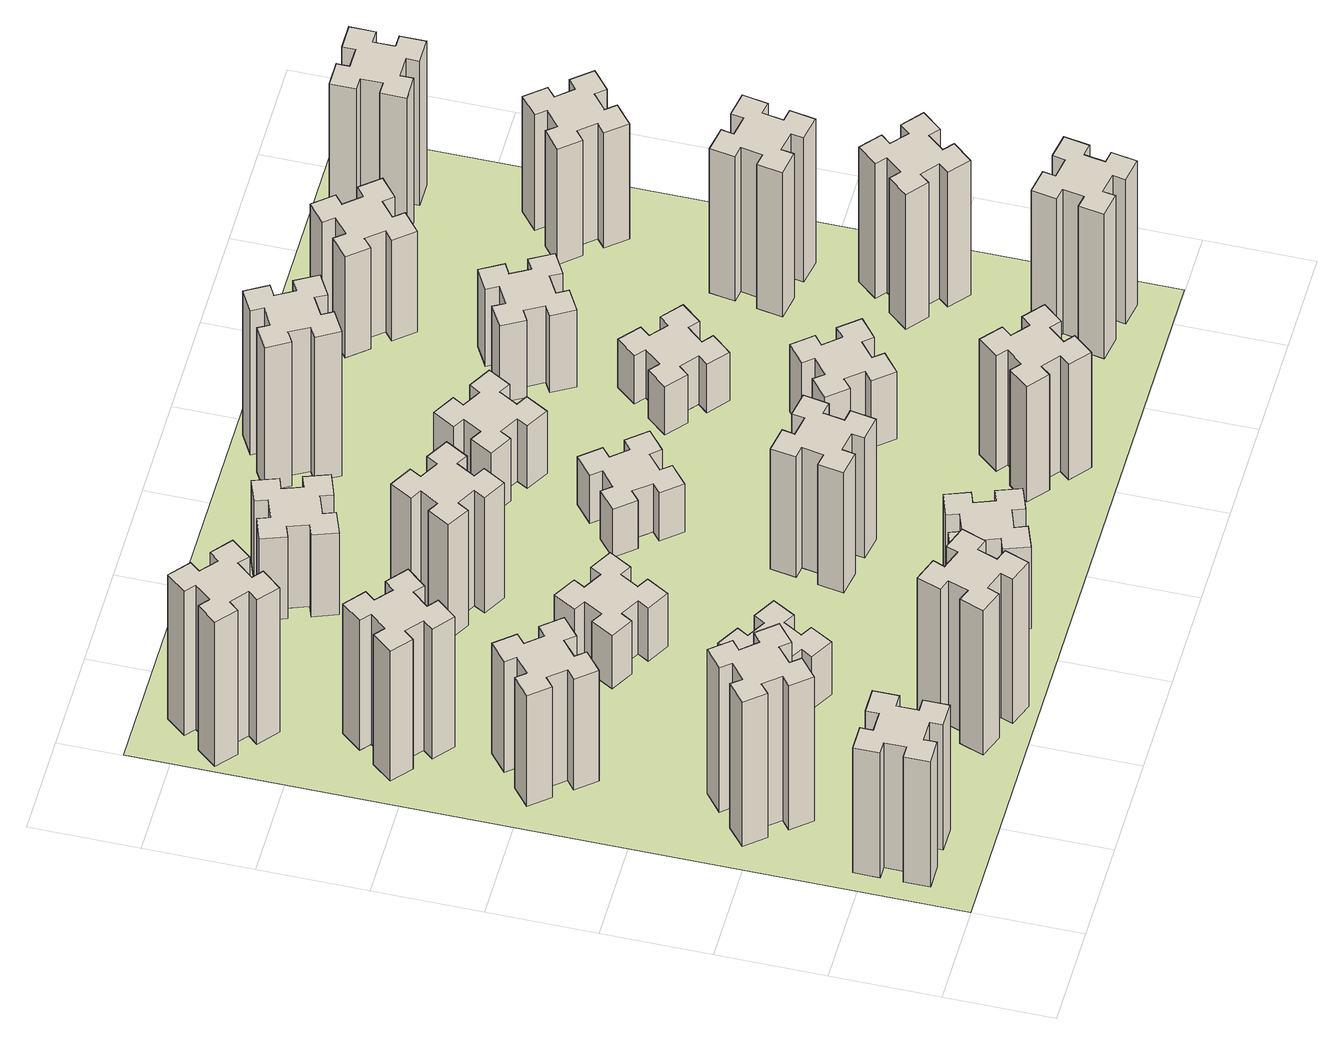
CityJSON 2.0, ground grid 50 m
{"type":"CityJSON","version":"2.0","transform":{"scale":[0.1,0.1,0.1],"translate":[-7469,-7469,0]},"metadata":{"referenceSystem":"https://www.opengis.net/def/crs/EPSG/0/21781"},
"CityObjects":{
"building1":{"type":"Building","attributes":{"class":"1000","function":"1000","usage":"1000","yearOfConstruction":2016,"roofType":"1000","measuredHeight":78,"storeysAboveGround":30,"storeysBelowGround":0},"geometry":[{"type":"Solid","lod":"1","boundaries":[[[[0,1,2,3,4,5,6,7,8,9,10,11,12,13,14,15,16,17,18,19]],[[17,16,20,21]],[[16,15,22,20]],[[15,14,23,22]],[[14,13,24,23]],[[13,12,25,24]],[[12,11,26,25]],[[11,10,27,26]],[[10,9,28,27]],[[9,8,29,28]],[[8,7,30,29]],[[7,6,31,30]],[[6,5,32,31]],[[5,4,33,32]],[[4,3,34,33]],[[3,2,35,34]],[[2,1,36,35]],[[1,0,37,36]],[[0,19,38,37]],[[19,18,39,38]],[[18,17,21,39]],[[24,25,26,27,28,29,30,31,32,33,34,35,36,37,38,39,21,20,22,23]]]]}]},
"building2":{"type":"Building","attributes":{"class":"1000","function":"1000","usage":"1000","yearOfConstruction":2016,"roofType":"1000","measuredHeight":90,"storeysAboveGround":30,"storeysBelowGround":0},"geometry":[{"type":"Solid","lod":"1","boundaries":[[[[40,41,42,43,44,45,46,47,48,49,50,51,52,53,54,55,56,57,58,59]],[[57,56,60,61]],[[56,55,62,60]],[[55,54,63,62]],[[54,53,64,63]],[[53,52,65,64]],[[52,51,66,65]],[[51,50,67,66]],[[50,49,68,67]],[[49,48,69,68]],[[48,47,70,69]],[[47,46,71,70]],[[46,45,72,71]],[[45,44,73,72]],[[44,43,74,73]],[[43,42,75,74]],[[42,41,76,75]],[[41,40,77,76]],[[40,59,78,77]],[[59,58,79,78]],[[58,57,61,79]],[[64,65,66,67,68,69,70,71,72,73,74,75,76,77,78,79,61,60,62,63]]]]}]},
"building3":{"type":"Building","attributes":{"class":"1000","function":"1000","usage":"1000","yearOfConstruction":2016,"roofType":"1000","measuredHeight":69,"storeysAboveGround":30,"storeysBelowGround":0},"geometry":[{"type":"Solid","lod":"1","boundaries":[[[[80,81,82,83,84,85,86,87,88,89,90,91,92,93,94,95,96,97,98,99]],[[97,96,100,101]],[[96,95,102,100]],[[95,94,103,102]],[[94,93,104,103]],[[93,92,105,104]],[[92,91,106,105]],[[91,90,107,106]],[[90,89,108,107]],[[89,88,109,108]],[[88,87,110,109]],[[87,86,111,110]],[[86,85,112,111]],[[85,84,113,112]],[[84,83,114,113]],[[83,82,115,114]],[[82,81,116,115]],[[81,80,117,116]],[[80,99,118,117]],[[99,98,119,118]],[[98,97,101,119]],[[104,105,106,107,108,109,110,111,112,113,114,115,116,117,118,119,101,100,102,103]]]]}]},
"building4":{"type":"Building","attributes":{"class":"1000","function":"1000","usage":"1000","yearOfConstruction":2016,"roofType":"1000","measuredHeight":81,"storeysAboveGround":30,"storeysBelowGround":0},"geometry":[{"type":"Solid","lod":"1","boundaries":[[[[120,121,122,123,124,125,126,127,128,129,130,131,132,133,134,135,136,137,138,139]],[[137,136,140,141]],[[136,135,142,140]],[[135,134,143,142]],[[134,133,144,143]],[[133,132,145,144]],[[132,131,146,145]],[[131,130,147,146]],[[130,129,148,147]],[[129,128,149,148]],[[128,127,150,149]],[[127,126,151,150]],[[126,125,152,151]],[[125,124,153,152]],[[124,123,154,153]],[[123,122,155,154]],[[122,121,156,155]],[[121,120,157,156]],[[120,139,158,157]],[[139,138,159,158]],[[138,137,141,159]],[[144,145,146,147,148,149,150,151,152,153,154,155,156,157,158,159,141,140,142,143]]]]}]},
"building5":{"type":"Building","attributes":{"class":"1000","function":"1000","usage":"1000","yearOfConstruction":2016,"roofType":"1000","measuredHeight":90,"storeysAboveGround":30,"storeysBelowGround":0},"geometry":[{"type":"Solid","lod":"1","boundaries":[[[[160,161,162,163,164,165,166,167,168,169,170,171,172,173,174,175,176,177,178,179]],[[177,176,180,181]],[[176,175,182,180]],[[175,174,183,182]],[[174,173,184,183]],[[173,172,185,184]],[[172,171,186,185]],[[171,170,187,186]],[[170,169,188,187]],[[169,168,189,188]],[[168,167,190,189]],[[167,166,191,190]],[[166,165,192,191]],[[165,164,193,192]],[[164,163,194,193]],[[163,162,195,194]],[[162,161,196,195]],[[161,160,197,196]],[[160,179,198,197]],[[179,178,199,198]],[[178,177,181,199]],[[184,185,186,187,188,189,190,191,192,193,194,195,196,197,198,199,181,180,182,183]]]]}]},
"building6":{"type":"Building","attributes":{"class":"1000","function":"1000","usage":"1000","yearOfConstruction":2016,"roofType":"1000","measuredHeight":90,"storeysAboveGround":30,"storeysBelowGround":0},"geometry":[{"type":"Solid","lod":"1","boundaries":[[[[200,201,202,203,204,205,206,207,208,209,210,211,212,213,214,215,216,217,218,219]],[[217,216,220,221]],[[216,215,222,220]],[[215,214,223,222]],[[214,213,224,223]],[[213,212,225,224]],[[212,211,226,225]],[[211,210,227,226]],[[210,209,228,227]],[[209,208,229,228]],[[208,207,230,229]],[[207,206,231,230]],[[206,205,232,231]],[[205,204,233,232]],[[204,203,234,233]],[[203,202,235,234]],[[202,201,236,235]],[[201,200,237,236]],[[200,219,238,237]],[[219,218,239,238]],[[218,217,221,239]],[[224,225,226,227,228,229,230,231,232,233,234,235,236,237,238,239,221,220,222,223]]]]}]},
"building7":{"type":"Building","attributes":{"class":"1000","function":"1000","usage":"1000","yearOfConstruction":2016,"roofType":"1000","measuredHeight":33,"storeysAboveGround":30,"storeysBelowGround":0},"geometry":[{"type":"Solid","lod":"1","boundaries":[[[[240,241,242,243,244,245,246,247,248,249,250,251,252,253,254,255,256,257,258,259]],[[257,256,260,261]],[[256,255,262,260]],[[255,254,263,262]],[[254,253,264,263]],[[253,252,265,264]],[[252,251,266,265]],[[251,250,267,266]],[[250,249,268,267]],[[249,248,269,268]],[[248,247,270,269]],[[247,246,271,270]],[[246,245,272,271]],[[245,244,273,272]],[[244,243,274,273]],[[243,242,275,274]],[[242,241,276,275]],[[241,240,277,276]],[[240,259,278,277]],[[259,258,279,278]],[[258,257,261,279]],[[264,265,266,267,268,269,270,271,272,273,274,275,276,277,278,279,261,260,262,263]]]]}]},
"building8":{"type":"Building","attributes":{"class":"1000","function":"1000","usage":"1000","yearOfConstruction":2016,"roofType":"1000","measuredHeight":33,"storeysAboveGround":30,"storeysBelowGround":0},"geometry":[{"type":"Solid","lod":"1","boundaries":[[[[280,281,282,283,284,285,286,287,288,289,290,291,292,293,294,295,296,297,298,299]],[[297,296,300,301]],[[296,295,302,300]],[[295,294,303,302]],[[294,293,304,303]],[[293,292,305,304]],[[292,291,306,305]],[[291,290,307,306]],[[290,289,308,307]],[[289,288,309,308]],[[288,287,310,309]],[[287,286,311,310]],[[286,285,312,311]],[[285,284,313,312]],[[284,283,314,313]],[[283,282,315,314]],[[282,281,316,315]],[[281,280,317,316]],[[280,299,318,317]],[[299,298,319,318]],[[298,297,301,319]],[[304,305,306,307,308,309,310,311,312,313,314,315,316,317,318,319,301,300,302,303]]]]}]},
"building9":{"type":"Building","attributes":{"class":"1000","function":"1000","usage":"1000","yearOfConstruction":2016,"roofType":"1000","measuredHeight":51,"storeysAboveGround":30,"storeysBelowGround":0},"geometry":[{"type":"Solid","lod":"1","boundaries":[[[[320,321,322,323,324,325,326,327,328,329,330,331,332,333,334,335,336,337,338,339]],[[337,336,340,341]],[[336,335,342,340]],[[335,334,343,342]],[[334,333,344,343]],[[333,332,345,344]],[[332,331,346,345]],[[331,330,347,346]],[[330,329,348,347]],[[329,328,349,348]],[[328,327,350,349]],[[327,326,351,350]],[[326,325,352,351]],[[325,324,353,352]],[[324,323,354,353]],[[323,322,355,354]],[[322,321,356,355]],[[321,320,357,356]],[[320,339,358,357]],[[339,338,359,358]],[[338,337,341,359]],[[344,345,346,347,348,349,350,351,352,353,354,355,356,357,358,359,341,340,342,343]]]]}]},
"building10":{"type":"Building","attributes":{"class":"1000","function":"1000","usage":"1000","yearOfConstruction":2016,"roofType":"1000","measuredHeight":72,"storeysAboveGround":30,"storeysBelowGround":0},"geometry":[{"type":"Solid","lod":"1","boundaries":[[[[360,361,362,363,364,365,366,367,368,369,370,371,372,373,374,375,376,377,378,379]],[[377,376,380,381]],[[376,375,382,380]],[[375,374,383,382]],[[374,373,384,383]],[[373,372,385,384]],[[372,371,386,385]],[[371,370,387,386]],[[370,369,388,387]],[[369,368,389,388]],[[368,367,390,389]],[[367,366,391,390]],[[366,365,392,391]],[[365,364,393,392]],[[364,363,394,393]],[[363,362,395,394]],[[362,361,396,395]],[[361,360,397,396]],[[360,379,398,397]],[[379,378,399,398]],[[378,377,381,399]],[[384,385,386,387,388,389,390,391,392,393,394,395,396,397,398,399,381,380,382,383]]]]}]},
"building11":{"type":"Building","attributes":{"class":"1000","function":"1000","usage":"1000","yearOfConstruction":2016,"roofType":"1000","measuredHeight":51,"storeysAboveGround":30,"storeysBelowGround":0},"geometry":[{"type":"Solid","lod":"1","boundaries":[[[[400,401,402,403,404,405,406,407,408,409,410,411,412,413,414,415,416,417,418,419]],[[417,416,420,421]],[[416,415,422,420]],[[415,414,423,422]],[[414,413,424,423]],[[413,412,425,424]],[[412,411,426,425]],[[411,410,427,426]],[[410,409,428,427]],[[409,408,429,428]],[[408,407,430,429]],[[407,406,431,430]],[[406,405,432,431]],[[405,404,433,432]],[[404,403,434,433]],[[403,402,435,434]],[[402,401,436,435]],[[401,400,437,436]],[[400,419,438,437]],[[419,418,439,438]],[[418,417,421,439]],[[424,425,426,427,428,429,430,431,432,433,434,435,436,437,438,439,421,420,422,423]]]]}]},
"building12":{"type":"Building","attributes":{"class":"1000","function":"1000","usage":"1000","yearOfConstruction":2016,"roofType":"1000","measuredHeight":75,"storeysAboveGround":30,"storeysBelowGround":0},"geometry":[{"type":"Solid","lod":"1","boundaries":[[[[440,441,442,443,444,445,446,447,448,449,450,451,452,453,454,455,456,457,458,459]],[[457,456,460,461]],[[456,455,462,460]],[[455,454,463,462]],[[454,453,464,463]],[[453,452,465,464]],[[452,451,466,465]],[[451,450,467,466]],[[450,449,468,467]],[[449,448,469,468]],[[448,447,470,469]],[[447,446,471,470]],[[446,445,472,471]],[[445,444,473,472]],[[444,443,474,473]],[[443,442,475,474]],[[442,441,476,475]],[[441,440,477,476]],[[440,459,478,477]],[[459,458,479,478]],[[458,457,461,479]],[[464,465,466,467,468,469,470,471,472,473,474,475,476,477,478,479,461,460,462,463]]]]}]},
"building13":{"type":"Building","attributes":{"class":"1000","function":"1000","usage":"1000","yearOfConstruction":2016,"roofType":"1000","measuredHeight":30,"storeysAboveGround":30,"storeysBelowGround":0},"geometry":[{"type":"Solid","lod":"1","boundaries":[[[[480,481,482,483,484,485,486,487,488,489,490,491,492,493,494,495,496,497,498,499]],[[497,496,500,501]],[[496,495,502,500]],[[495,494,503,502]],[[494,493,504,503]],[[493,492,505,504]],[[492,491,506,505]],[[491,490,507,506]],[[490,489,508,507]],[[489,488,509,508]],[[488,487,510,509]],[[487,486,511,510]],[[486,485,512,511]],[[485,484,513,512]],[[484,483,514,513]],[[483,482,515,514]],[[482,481,516,515]],[[481,480,517,516]],[[480,499,518,517]],[[499,498,519,518]],[[498,497,501,519]],[[504,505,506,507,508,509,510,511,512,513,514,515,516,517,518,519,501,500,502,503]]]]}]},
"building14":{"type":"Building","attributes":{"class":"1000","function":"1000","usage":"1000","yearOfConstruction":2016,"roofType":"1000","measuredHeight":72,"storeysAboveGround":30,"storeysBelowGround":0},"geometry":[{"type":"Solid","lod":"1","boundaries":[[[[520,521,522,523,524,525,526,527,528,529,530,531,532,533,534,535,536,537,538,539]],[[537,536,540,541]],[[536,535,542,540]],[[535,534,543,542]],[[534,533,544,543]],[[533,532,545,544]],[[532,531,546,545]],[[531,530,547,546]],[[530,529,548,547]],[[529,528,549,548]],[[528,527,550,549]],[[527,526,551,550]],[[526,525,552,551]],[[525,524,553,552]],[[524,523,554,553]],[[523,522,555,554]],[[522,521,556,555]],[[521,520,557,556]],[[520,539,558,557]],[[539,538,559,558]],[[538,537,541,559]],[[544,545,546,547,548,549,550,551,552,553,554,555,556,557,558,559,541,540,542,543]]]]}]},
"building15":{"type":"Building","attributes":{"class":"1000","function":"1000","usage":"1000","yearOfConstruction":2016,"roofType":"1000","measuredHeight":39,"storeysAboveGround":30,"storeysBelowGround":0},"geometry":[{"type":"Solid","lod":"1","boundaries":[[[[560,561,562,563,564,565,566,567,568,569,570,571,572,573,574,575,576,577,578,579]],[[577,576,580,581]],[[576,575,582,580]],[[575,574,583,582]],[[574,573,584,583]],[[573,572,585,584]],[[572,571,586,585]],[[571,570,587,586]],[[570,569,588,587]],[[569,568,589,588]],[[568,567,590,589]],[[567,566,591,590]],[[566,565,592,591]],[[565,564,593,592]],[[564,563,594,593]],[[563,562,595,594]],[[562,561,596,595]],[[561,560,597,596]],[[560,579,598,597]],[[579,578,599,598]],[[578,577,581,599]],[[584,585,586,587,588,589,590,591,592,593,594,595,596,597,598,599,581,580,582,583]]]]}]},
"building16":{"type":"Building","attributes":{"class":"1000","function":"1000","usage":"1000","yearOfConstruction":2016,"roofType":"1000","measuredHeight":90,"storeysAboveGround":30,"storeysBelowGround":0},"geometry":[{"type":"Solid","lod":"1","boundaries":[[[[600,601,602,603,604,605,606,607,608,609,610,611,612,613,614,615,616,617,618,619]],[[617,616,620,621]],[[616,615,622,620]],[[615,614,623,622]],[[614,613,624,623]],[[613,612,625,624]],[[612,611,626,625]],[[611,610,627,626]],[[610,609,628,627]],[[609,608,629,628]],[[608,607,630,629]],[[607,606,631,630]],[[606,605,632,631]],[[605,604,633,632]],[[604,603,634,633]],[[603,602,635,634]],[[602,601,636,635]],[[601,600,637,636]],[[600,619,638,637]],[[619,618,639,638]],[[618,617,621,639]],[[624,625,626,627,628,629,630,631,632,633,634,635,636,637,638,639,621,620,622,623]]]]}]},
"building17":{"type":"Building","attributes":{"class":"1000","function":"1000","usage":"1000","yearOfConstruction":2016,"roofType":"1000","measuredHeight":42,"storeysAboveGround":30,"storeysBelowGround":0},"geometry":[{"type":"Solid","lod":"1","boundaries":[[[[640,641,642,643,644,645,646,647,648,649,650,651,652,653,654,655,656,657,658,659]],[[657,656,660,661]],[[656,655,662,660]],[[655,654,663,662]],[[654,653,664,663]],[[653,652,665,664]],[[652,651,666,665]],[[651,650,667,666]],[[650,649,668,667]],[[649,648,669,668]],[[648,647,670,669]],[[647,646,671,670]],[[646,645,672,671]],[[645,644,673,672]],[[644,643,674,673]],[[643,642,675,674]],[[642,641,676,675]],[[641,640,677,676]],[[640,659,678,677]],[[659,658,679,678]],[[658,657,661,679]],[[664,665,666,667,668,669,670,671,672,673,674,675,676,677,678,679,661,660,662,663]]]]}]},
"building18":{"type":"Building","attributes":{"class":"1000","function":"1000","usage":"1000","yearOfConstruction":2016,"roofType":"1000","measuredHeight":30,"storeysAboveGround":30,"storeysBelowGround":0},"geometry":[{"type":"Solid","lod":"1","boundaries":[[[[680,681,682,683,684,685,686,687,688,689,690,691,692,693,694,695,696,697,698,699]],[[697,696,700,701]],[[696,695,702,700]],[[695,694,703,702]],[[694,693,704,703]],[[693,692,705,704]],[[692,691,706,705]],[[691,690,707,706]],[[690,689,708,707]],[[689,688,709,708]],[[688,687,710,709]],[[687,686,711,710]],[[686,685,712,711]],[[685,684,713,712]],[[684,683,714,713]],[[683,682,715,714]],[[682,681,716,715]],[[681,680,717,716]],[[680,699,718,717]],[[699,698,719,718]],[[698,697,701,719]],[[704,705,706,707,708,709,710,711,712,713,714,715,716,717,718,719,701,700,702,703]]]]}]},
"building19":{"type":"Building","attributes":{"class":"1000","function":"1000","usage":"1000","yearOfConstruction":2016,"roofType":"1000","measuredHeight":48,"storeysAboveGround":30,"storeysBelowGround":0},"geometry":[{"type":"Solid","lod":"1","boundaries":[[[[720,721,722,723,724,725,726,727,728,729,730,731,732,733,734,735,736,737,738,739]],[[737,736,740,741]],[[736,735,742,740]],[[735,734,743,742]],[[734,733,744,743]],[[733,732,745,744]],[[732,731,746,745]],[[731,730,747,746]],[[730,729,748,747]],[[729,728,749,748]],[[728,727,750,749]],[[727,726,751,750]],[[726,725,752,751]],[[725,724,753,752]],[[724,723,754,753]],[[723,722,755,754]],[[722,721,756,755]],[[721,720,757,756]],[[720,739,758,757]],[[739,738,759,758]],[[738,737,741,759]],[[744,745,746,747,748,749,750,751,752,753,754,755,756,757,758,759,741,740,742,743]]]]}]},
"building20":{"type":"Building","attributes":{"class":"1000","function":"1000","usage":"1000","yearOfConstruction":2016,"roofType":"1000","measuredHeight":90,"storeysAboveGround":30,"storeysBelowGround":0},"geometry":[{"type":"Solid","lod":"1","boundaries":[[[[760,761,762,763,764,765,766,767,768,769,770,771,772,773,774,775,776,777,778,779]],[[777,776,780,781]],[[776,775,782,780]],[[775,774,783,782]],[[774,773,784,783]],[[773,772,785,784]],[[772,771,786,785]],[[771,770,787,786]],[[770,769,788,787]],[[769,768,789,788]],[[768,767,790,789]],[[767,766,791,790]],[[766,765,792,791]],[[765,764,793,792]],[[764,763,794,793]],[[763,762,795,794]],[[762,761,796,795]],[[761,760,797,796]],[[760,779,798,797]],[[779,778,799,798]],[[778,777,781,799]],[[784,785,786,787,788,789,790,791,792,793,794,795,796,797,798,799,781,780,782,783]]]]}]},
"building21":{"type":"Building","attributes":{"class":"1000","function":"1000","usage":"1000","yearOfConstruction":2016,"roofType":"1000","measuredHeight":63,"storeysAboveGround":30,"storeysBelowGround":0},"geometry":[{"type":"Solid","lod":"1","boundaries":[[[[800,801,802,803,804,805,806,807,808,809,810,811,812,813,814,815,816,817,818,819]],[[817,816,820,821]],[[816,815,822,820]],[[815,814,823,822]],[[814,813,824,823]],[[813,812,825,824]],[[812,811,826,825]],[[811,810,827,826]],[[810,809,828,827]],[[809,808,829,828]],[[808,807,830,829]],[[807,806,831,830]],[[806,805,832,831]],[[805,804,833,832]],[[804,803,834,833]],[[803,802,835,834]],[[802,801,836,835]],[[801,800,837,836]],[[800,819,838,837]],[[819,818,839,838]],[[818,817,821,839]],[[824,825,826,827,828,829,830,831,832,833,834,835,836,837,838,839,821,820,822,823]]]]}]},
"building22":{"type":"Building","attributes":{"class":"1000","function":"1000","usage":"1000","yearOfConstruction":2016,"roofType":"1000","measuredHeight":84,"storeysAboveGround":30,"storeysBelowGround":0},"geometry":[{"type":"Solid","lod":"1","boundaries":[[[[840,841,842,843,844,845,846,847,848,849,850,851,852,853,854,855,856,857,858,859]],[[857,856,860,861]],[[856,855,862,860]],[[855,854,863,862]],[[854,853,864,863]],[[853,852,865,864]],[[852,851,866,865]],[[851,850,867,866]],[[850,849,868,867]],[[849,848,869,868]],[[848,847,870,869]],[[847,846,871,870]],[[846,845,872,871]],[[845,844,873,872]],[[844,843,874,873]],[[843,842,875,874]],[[842,841,876,875]],[[841,840,877,876]],[[840,859,878,877]],[[859,858,879,878]],[[858,857,861,879]],[[864,865,866,867,868,869,870,871,872,873,874,875,876,877,878,879,861,860,862,863]]]]}]},
"building23":{"type":"Building","attributes":{"class":"1000","function":"1000","usage":"1000","yearOfConstruction":2016,"roofType":"1000","measuredHeight":90,"storeysAboveGround":30,"storeysBelowGround":0},"geometry":[{"type":"Solid","lod":"1","boundaries":[[[[880,881,882,883,884,885,886,887,888,889,890,891,892,893,894,895,896,897,898,899]],[[897,896,900,901]],[[896,895,902,900]],[[895,894,903,902]],[[894,893,904,903]],[[893,892,905,904]],[[892,891,906,905]],[[891,890,907,906]],[[890,889,908,907]],[[889,888,909,908]],[[888,887,910,909]],[[887,886,911,910]],[[886,885,912,911]],[[885,884,913,912]],[[884,883,914,913]],[[883,882,915,914]],[[882,881,916,915]],[[881,880,917,916]],[[880,899,918,917]],[[899,898,919,918]],[[898,897,901,919]],[[904,905,906,907,908,909,910,911,912,913,914,915,916,917,918,919,901,900,902,903]]]]}]},
"building24":{"type":"Building","attributes":{"class":"1000","function":"1000","usage":"1000","yearOfConstruction":2016,"roofType":"1000","measuredHeight":72,"storeysAboveGround":30,"storeysBelowGround":0},"geometry":[{"type":"Solid","lod":"1","boundaries":[[[[920,921,922,923,924,925,926,927,928,929,930,931,932,933,934,935,936,937,938,939]],[[937,936,940,941]],[[936,935,942,940]],[[935,934,943,942]],[[934,933,944,943]],[[933,932,945,944]],[[932,931,946,945]],[[931,930,947,946]],[[930,929,948,947]],[[929,928,949,948]],[[928,927,950,949]],[[927,926,951,950]],[[926,925,952,951]],[[925,924,953,952]],[[924,923,954,953]],[[923,922,955,954]],[[922,921,956,955]],[[921,920,957,956]],[[920,939,958,957]],[[939,938,959,958]],[[938,937,941,959]],[[944,945,946,947,948,949,950,951,952,953,954,955,956,957,958,959,941,940,942,943]]]]}]},
"building25":{"type":"Building","attributes":{"class":"1000","function":"1000","usage":"1000","yearOfConstruction":2016,"roofType":"1000","measuredHeight":90,"storeysAboveGround":30,"storeysBelowGround":0},"geometry":[{"type":"Solid","lod":"1","boundaries":[[[[960,961,962,963,964,965,966,967,968,969,970,971,972,973,974,975,976,977,978,979]],[[977,976,980,981]],[[976,975,982,980]],[[975,974,983,982]],[[974,973,984,983]],[[973,972,985,984]],[[972,971,986,985]],[[971,970,987,986]],[[970,969,988,987]],[[969,968,989,988]],[[968,967,990,989]],[[967,966,991,990]],[[966,965,992,991]],[[965,964,993,992]],[[964,963,994,993]],[[963,962,995,994]],[[962,961,996,995]],[[961,960,997,996]],[[960,979,998,997]],[[979,978,999,998]],[[978,977,981,999]],[[984,985,986,987,988,989,990,991,992,993,994,995,996,997,998,999,981,980,982,983]]]]}]},
"landuse1":{"type":"LandUse","attributes":{"name":"plot1","function":"1010"},"geometry":[{"type":"MultiSurface","lod":"1","boundaries":[[[1000,1001,1002,1003]]]}]}
},
"vertices":[
[165,425,0],[165,325,0],[105,325,0],[105,205,0],[225,205,0],[225,265,0],[325,265,0],[325,205,0],[445,205,0],[445,325,0],[385,325,0],[385,425,0],[445,425,0],[445,545,0],[325,545,0],[325,485,0],[225,485,0],[225,545,0],[105,545,0],[105,425,0],[225,485,780],[225,545,780],[325,485,780],[325,545,780],[445,545,780],[445,425,780],[385,425,780],[385,325,780],[445,325,780],[445,205,780],[325,205,780],[325,265,780],[225,265,780],[225,205,780],[105,205,780],[105,325,780],[165,325,780],[165,425,780],[105,425,780],[105,545,780],
[492,1048,0],[427,1124,0],[473,1163,0],[396,1255,0],[304,1178,0],[343,1132,0],[266,1067,0],[228,1113,0],[136,1036,0],[213,944,0],[259,983,0],[323,906,0],[277,868,0],[354,776,0],[446,853,0],[408,899,0],[484,963,0],[523,917,0],[615,994,0],[538,1086,0],[484,963,900],[523,917,900],[408,899,900],[446,853,900],[354,776,900],[277,868,900],[323,906,900],[259,983,900],[213,944,900],[136,1036,900],[228,1113,900],[266,1067,900],[343,1132,900],[304,1178,900],[396,1255,900],[473,1163,900],[427,1124,900],[492,1048,900],[538,1086,900],[615,994,900],
[492,1988,0],[427,2064,0],[473,2103,0],[396,2195,0],[304,2118,0],[343,2072,0],[266,2007,0],[228,2053,0],[136,1976,0],[213,1884,0],[259,1923,0],[323,1846,0],[277,1808,0],[354,1716,0],[446,1793,0],[408,1839,0],[484,1903,0],[523,1857,0],[615,1934,0],[538,2026,0],[484,1903,690],[523,1857,690],[408,1839,690],[446,1793,690],[354,1716,690],[277,1808,690],[323,1846,690],[259,1923,690],[213,1884,690],[136,1976,690],[228,2053,690],[266,2007,690],[343,2072,690],[304,2118,690],[396,2195,690],[473,2103,690],[427,2064,690],[492,1988,690],[538,2026,690],[615,1934,690],
[484,2647,0],[408,2712,0],[446,2758,0],[354,2835,0],[277,2743,0],[323,2704,0],[259,2628,0],[213,2666,0],[136,2574,0],[228,2497,0],[266,2543,0],[343,2479,0],[304,2433,0],[396,2356,0],[473,2448,0],[427,2486,0],[492,2563,0],[538,2524,0],[615,2616,0],[523,2693,0],[492,2563,810],[538,2524,810],[427,2486,810],[473,2448,810],[396,2356,810],[304,2433,810],[343,2479,810],[266,2543,810],[228,2497,810],[136,2574,810],[213,2666,810],[259,2628,810],[323,2704,810],[277,2743,810],[354,2835,810],[446,2758,810],[408,2712,810],[484,2647,810],[523,2693,810],[615,2616,810],
[1029,360,0],[995,266,0],[939,287,0],[897,174,0],[1010,133,0],[1031,189,0],[1125,155,0],[1104,99,0],[1217,57,0],[1258,170,0],[1202,191,0],[1236,285,0],[1292,264,0],[1333,377,0],[1220,418,0],[1200,362,0],[1106,396,0],[1127,452,0],[1014,493,0],[973,380,0],[1106,396,900],[1127,452,900],[1200,362,900],[1220,418,900],[1333,377,900],[1292,264,900],[1236,285,900],[1202,191,900],[1258,170,900],[1217,57,900],[1104,99,900],[1125,155,900],[1031,189,900],[1010,133,900],[897,174,900],[939,287,900],[995,266,900],[1029,360,900],[973,380,900],[1014,493,900],
[384,3387,0],[308,3452,0],[346,3498,0],[254,3575,0],[177,3483,0],[223,3444,0],[159,3368,0],[113,3406,0],[36,3314,0],[128,3237,0],[166,3283,0],[243,3219,0],[204,3173,0],[296,3096,0],[373,3188,0],[327,3226,0],[392,3303,0],[438,3264,0],[515,3356,0],[423,3433,0],[392,3303,900],[438,3264,900],[327,3226,900],[373,3188,900],[296,3096,900],[204,3173,900],[243,3219,900],[166,3283,900],[128,3237,900],[36,3314,900],[113,3406,900],[159,3368,900],[223,3444,900],[177,3483,900],[254,3575,900],[346,3498,900],[308,3452,900],[384,3387,900],[423,3433,900],[515,3356,900],
[1086,1017,0],[1136,1104,0],[1188,1074,0],[1248,1178,0],[1144,1238,0],[1114,1186,0],[1027,1236,0],[1057,1288,0],[953,1348,0],[893,1244,0],[945,1214,0],[895,1127,0],[843,1157,0],[783,1053,0],[887,993,0],[917,1045,0],[1004,995,0],[974,943,0],[1078,883,0],[1138,987,0],[1004,995,330],[974,943,330],[917,1045,330],[887,993,330],[783,1053,330],[843,1157,330],[895,1127,330],[945,1214,330],[893,1244,330],[953,1348,330],[1057,1288,330],[1027,1236,330],[1114,1186,330],[1144,1238,330],[1248,1178,330],[1188,1074,330],[1136,1104,330],[1086,1017,330],[1138,987,330],[1078,883,330],
[1017,1785,0],[1104,1735,0],[1074,1683,0],[1178,1623,0],[1238,1727,0],[1186,1757,0],[1236,1844,0],[1288,1814,0],[1348,1918,0],[1244,1978,0],[1214,1926,0],[1127,1976,0],[1157,2028,0],[1053,2088,0],[993,1984,0],[1045,1954,0],[995,1867,0],[943,1897,0],[883,1793,0],[987,1733,0],[995,1867,330],[943,1897,330],[1045,1954,330],[993,1984,330],[1053,2088,330],[1157,2028,330],[1127,1976,330],[1214,1926,330],[1244,1978,330],[1348,1918,330],[1288,1814,330],[1236,1844,330],[1186,1757,330],[1238,1727,330],[1178,1623,330],[1074,1683,330],[1104,1735,330],[1017,1785,330],[987,1733,330],[883,1793,330],
[1765,496,0],[1671,462,0],[1650,518,0],[1537,477,0],[1579,364,0],[1635,385,0],[1669,291,0],[1613,270,0],[1654,157,0],[1767,199,0],[1746,255,0],[1840,289,0],[1860,233,0],[1973,274,0],[1932,387,0],[1876,366,0],[1842,460,0],[1898,480,0],[1857,593,0],[1744,552,0],[1842,460,510],[1898,480,510],[1876,366,510],[1932,387,510],[1973,274,510],[1860,233,510],[1840,289,510],[1746,255,510],[1767,199,510],[1654,157,510],[1613,270,510],[1669,291,510],[1635,385,510],[1579,364,510],[1537,477,510],[1650,518,510],[1671,462,510],[1765,496,510],[1744,552,510],[1857,593,510],
[1117,2525,0],[1204,2475,0],[1174,2423,0],[1278,2363,0],[1338,2467,0],[1286,2497,0],[1336,2584,0],[1388,2554,0],[1448,2658,0],[1344,2718,0],[1314,2666,0],[1227,2716,0],[1257,2768,0],[1153,2828,0],[1093,2724,0],[1145,2694,0],[1095,2607,0],[1043,2637,0],[983,2533,0],[1087,2473,0],[1095,2607,720],[1043,2637,720],[1145,2694,720],[1093,2724,720],[1153,2828,720],[1257,2768,720],[1227,2716,720],[1314,2666,720],[1344,2718,720],[1448,2658,720],[1388,2554,720],[1336,2584,720],[1286,2497,720],[1338,2467,720],[1278,2363,720],[1174,2423,720],[1204,2475,720],[1117,2525,720],[1087,2473,720],[983,2533,720],
[1125,3356,0],[1031,3322,0],[1010,3378,0],[897,3337,0],[939,3224,0],[995,3245,0],[1029,3151,0],[973,3130,0],[1014,3017,0],[1127,3059,0],[1106,3115,0],[1200,3149,0],[1220,3093,0],[1333,3134,0],[1292,3247,0],[1236,3226,0],[1202,3320,0],[1258,3340,0],[1217,3453,0],[1104,3412,0],[1202,3320,510],[1258,3340,510],[1236,3226,510],[1292,3247,510],[1333,3134,510],[1220,3093,510],[1200,3149,510],[1106,3115,510],[1127,3059,510],[1014,3017,510],[973,3130,510],[1029,3151,510],[995,3245,510],[939,3224,510],[897,3337,510],[1010,3378,510],[1031,3322,510],[1125,3356,510],[1104,3412,510],[1217,3453,510],
[1955,1047,0],[1972,1145,0],[2031,1135,0],[2052,1253,0],[1934,1274,0],[1924,1215,0],[1825,1232,0],[1836,1291,0],[1717,1312,0],[1697,1194,0],[1756,1184,0],[1738,1085,0],[1679,1096,0],[1658,977,0],[1777,957,0],[1787,1016,0],[1885,998,0],[1875,939,0],[1993,918,0],[2014,1037,0],[1885,998,750],[1875,939,750],[1787,1016,750],[1777,957,750],[1658,977,750],[1679,1096,750],[1738,1085,750],[1756,1184,750],[1697,1194,750],[1717,1312,750],[1836,1291,750],[1825,1232,750],[1924,1215,750],[1934,1274,750],[2052,1253,750],[2031,1135,750],[1972,1145,750],[1955,1047,750],[2014,1037,750],[1993,918,750],
[1972,1988,0],[1907,2064,0],[1953,2103,0],[1876,2195,0],[1784,2118,0],[1823,2072,0],[1746,2007,0],[1708,2053,0],[1616,1976,0],[1693,1884,0],[1739,1923,0],[1803,1846,0],[1757,1808,0],[1834,1716,0],[1926,1793,0],[1888,1839,0],[1964,1903,0],[2003,1857,0],[2095,1934,0],[2018,2026,0],[1964,1903,300],[2003,1857,300],[1888,1839,300],[1926,1793,300],[1834,1716,300],[1757,1808,300],[1803,1846,300],[1739,1923,300],[1693,1884,300],[1616,1976,300],[1708,2053,300],[1746,2007,300],[1823,2072,300],[1784,2118,300],[1876,2195,300],[1953,2103,300],[1907,2064,300],[1972,1988,300],[2018,2026,300],[2095,1934,300],
[2486,323,0],[2563,259,0],[2524,213,0],[2616,136,0],[2693,228,0],[2647,266,0],[2712,343,0],[2758,304,0],[2835,396,0],[2743,473,0],[2704,427,0],[2628,492,0],[2666,538,0],[2574,615,0],[2497,523,0],[2543,484,0],[2479,408,0],[2433,446,0],[2356,354,0],[2448,277,0],[2479,408,720],[2433,446,720],[2543,484,720],[2497,523,720],[2574,615,720],[2666,538,720],[2628,492,720],[2704,427,720],[2743,473,720],[2835,396,720],[2758,304,720],[2712,343,720],[2647,266,720],[2693,228,720],[2616,136,720],[2524,213,720],[2563,259,720],[2486,323,720],[2448,277,720],[2356,354,720],
[2026,2497,0],[2076,2584,0],[2128,2554,0],[2188,2658,0],[2084,2718,0],[2054,2666,0],[1967,2716,0],[1997,2768,0],[1893,2828,0],[1833,2724,0],[1885,2694,0],[1835,2607,0],[1783,2637,0],[1723,2533,0],[1827,2473,0],[1857,2525,0],[1944,2475,0],[1914,2423,0],[2018,2363,0],[2078,2467,0],[1944,2475,390],[1914,2423,390],[1857,2525,390],[1827,2473,390],[1723,2533,390],[1783,2637,390],[1835,2607,390],[1885,2694,390],[1833,2724,390],[1893,2828,390],[1997,2768,390],[1967,2716,390],[2054,2666,390],[2084,2718,390],[2188,2658,390],[2128,2554,390],[2076,2584,390],[2026,2497,390],[2078,2467,390],[2018,2363,390],
[1844,3556,0],[1757,3506,0],[1727,3558,0],[1623,3498,0],[1683,3394,0],[1735,3424,0],[1785,3337,0],[1733,3307,0],[1793,3203,0],[1897,3263,0],[1867,3315,0],[1954,3365,0],[1984,3313,0],[2088,3373,0],[2028,3477,0],[1976,3447,0],[1926,3534,0],[1978,3564,0],[1918,3668,0],[1814,3608,0],[1926,3534,900],[1978,3564,900],[1976,3447,900],[2028,3477,900],[2088,3373,900],[1984,3313,900],[1954,3365,900],[1867,3315,900],[1897,3263,900],[1793,3203,900],[1733,3307,900],[1785,3337,900],[1735,3424,900],[1683,3394,900],[1623,3498,900],[1727,3558,900],[1757,3506,900],[1844,3556,900],[1814,3608,900],[1918,3668,900],
[2563,1332,0],[2486,1267,0],[2448,1313,0],[2356,1236,0],[2433,1144,0],[2479,1183,0],[2543,1106,0],[2497,1068,0],[2574,976,0],[2666,1053,0],[2628,1099,0],[2704,1163,0],[2743,1117,0],[2835,1194,0],[2758,1286,0],[2712,1248,0],[2647,1324,0],[2693,1363,0],[2616,1455,0],[2524,1378,0],[2647,1324,420],[2693,1363,420],[2712,1248,420],[2758,1286,420],[2835,1194,420],[2743,1117,420],[2704,1163,420],[2628,1099,420],[2666,1053,420],[2574,976,420],[2497,1068,420],[2543,1106,420],[2479,1183,420],[2433,1144,420],[2356,1236,420],[2448,1313,420],[2486,1267,420],[2563,1332,420],[2524,1378,420],[2616,1455,420],
[2704,2007,0],[2628,2072,0],[2666,2118,0],[2574,2195,0],[2497,2103,0],[2543,2064,0],[2479,1988,0],[2433,2026,0],[2356,1934,0],[2448,1857,0],[2486,1903,0],[2563,1839,0],[2524,1793,0],[2616,1716,0],[2693,1808,0],[2647,1846,0],[2712,1923,0],[2758,1884,0],[2835,1976,0],[2743,2053,0],[2712,1923,300],[2758,1884,300],[2647,1846,300],[2693,1808,300],[2616,1716,300],[2524,1793,300],[2563,1839,300],[2486,1903,300],[2448,1857,300],[2356,1934,300],[2433,2026,300],[2479,1988,300],[2543,2064,300],[2497,2103,300],[2574,2195,300],[2666,2118,300],[2628,2072,300],[2704,2007,300],[2743,2053,300],[2835,1976,300],
[2475,2584,0],[2525,2497,0],[2473,2467,0],[2533,2363,0],[2637,2423,0],[2607,2475,0],[2694,2525,0],[2724,2473,0],[2828,2533,0],[2768,2637,0],[2716,2607,0],[2666,2694,0],[2718,2724,0],[2658,2828,0],[2554,2768,0],[2584,2716,0],[2497,2666,0],[2467,2718,0],[2363,2658,0],[2423,2554,0],[2497,2666,480],[2467,2718,480],[2584,2716,480],[2554,2768,480],[2658,2828,480],[2718,2724,480],[2666,2694,480],[2716,2607,480],[2768,2637,480],[2828,2533,480],[2724,2473,480],[2694,2525,480],[2607,2475,480],[2637,2423,480],[2533,2363,480],[2473,2467,480],[2525,2497,480],[2475,2584,480],[2423,2554,480],[2363,2658,480],
[3504,475,0],[3405,492,0],[3416,551,0],[3297,572,0],[3277,454,0],[3336,444,0],[3318,345,0],[3259,356,0],[3238,237,0],[3357,217,0],[3367,276,0],[3465,258,0],[3455,199,0],[3573,178,0],[3594,297,0],[3535,307,0],[3552,405,0],[3611,395,0],[3632,513,0],[3514,534,0],[3552,405,900],[3611,395,900],[3535,307,900],[3594,297,900],[3573,178,900],[3455,199,900],[3465,258,900],[3367,276,900],[3357,217,900],[3238,237,900],[3259,356,900],[3318,345,900],[3336,444,900],[3277,454,900],[3297,572,900],[3416,551,900],[3405,492,900],[3504,475,900],[3514,534,900],[3632,513,900],
[2812,3368,0],[2747,3444,0],[2793,3483,0],[2716,3575,0],[2624,3498,0],[2663,3452,0],[2586,3387,0],[2548,3433,0],[2456,3356,0],[2533,3264,0],[2579,3303,0],[2643,3226,0],[2597,3188,0],[2674,3096,0],[2766,3173,0],[2728,3219,0],[2804,3283,0],[2843,3237,0],[2935,3314,0],[2858,3406,0],[2804,3283,630],[2843,3237,630],[2728,3219,630],[2766,3173,630],[2674,3096,630],[2597,3188,630],[2643,3226,630],[2579,3303,630],[2533,3264,630],[2456,3356,630],[2548,3433,630],[2586,3387,630],[2663,3452,630],[2624,3498,630],[2716,3575,630],[2793,3483,630],[2747,3444,630],[2812,3368,630],[2858,3406,630],[2935,3314,630],
[3487,1006,0],[3552,1083,0],[3598,1044,0],[3675,1136,0],[3583,1213,0],[3544,1167,0],[3468,1232,0],[3506,1278,0],[3414,1355,0],[3337,1263,0],[3383,1224,0],[3319,1148,0],[3273,1186,0],[3196,1094,0],[3288,1017,0],[3326,1063,0],[3403,999,0],[3364,953,0],[3456,876,0],[3533,968,0],[3403,999,840],[3364,953,840],[3326,1063,840],[3288,1017,840],[3196,1094,840],[3273,1186,840],[3319,1148,840],[3383,1224,840],[3337,1263,840],[3414,1355,840],[3506,1278,840],[3468,1232,840],[3544,1167,840],[3583,1213,840],[3675,1136,840],[3598,1044,840],[3552,1083,840],[3487,1006,840],[3533,968,840],[3456,876,840],
[3267,1656,0],[3365,1638,0],[3355,1579,0],[3473,1558,0],[3494,1677,0],[3435,1687,0],[3452,1785,0],[3511,1775,0],[3532,1893,0],[3414,1914,0],[3404,1855,0],[3305,1872,0],[3316,1931,0],[3197,1952,0],[3177,1834,0],[3236,1824,0],[3218,1725,0],[3159,1736,0],[3138,1617,0],[3257,1597,0],[3218,1725,900],[3159,1736,900],[3236,1824,900],[3177,1834,900],[3197,1952,900],[3316,1931,900],[3305,1872,900],[3404,1855,900],[3414,1914,900],[3532,1893,900],[3511,1775,900],[3452,1785,900],[3435,1687,900],[3494,1677,900],[3473,1558,900],[3355,1579,900],[3365,1638,900],[3267,1656,900],[3257,1597,900],[3138,1617,900],
[3319,2563,0],[3383,2486,0],[3337,2448,0],[3414,2356,0],[3506,2433,0],[3468,2479,0],[3544,2543,0],[3583,2497,0],[3675,2574,0],[3598,2666,0],[3552,2628,0],[3487,2704,0],[3533,2743,0],[3456,2835,0],[3364,2758,0],[3403,2712,0],[3326,2647,0],[3288,2693,0],[3196,2616,0],[3273,2524,0],[3326,2647,720],[3288,2693,720],[3403,2712,720],[3364,2758,720],[3456,2835,720],[3533,2743,720],[3487,2704,720],[3552,2628,720],[3598,2666,720],[3675,2574,720],[3583,2497,720],[3544,2543,720],[3468,2479,720],[3506,2433,720],[3414,2356,720],[3337,2448,720],[3383,2486,720],[3319,2563,720],[3273,2524,720],[3196,2616,720],
[3285,3325,0],[3385,3325,0],[3385,3265,0],[3505,3265,0],[3505,3385,0],[3445,3385,0],[3445,3485,0],[3505,3485,0],[3505,3605,0],[3385,3605,0],[3385,3545,0],[3285,3545,0],[3285,3605,0],[3165,3605,0],[3165,3485,0],[3225,3485,0],[3225,3385,0],[3165,3385,0],[3165,3265,0],[3285,3265,0],[3225,3385,900],[3165,3385,900],[3225,3485,900],[3165,3485,900],[3165,3605,900],[3285,3605,900],[3285,3545,900],[3385,3545,900],[3385,3605,900],[3505,3605,900],[3505,3485,900],[3445,3485,900],[3445,3385,900],[3505,3385,900],[3505,3265,900],[3385,3265,900],[3385,3325,900],[3285,3325,900],[3285,3265,900],[3165,3265,900],
[5,3705,0],[3705,3705,0],[3705,5,0],[5,5,0]
]}
